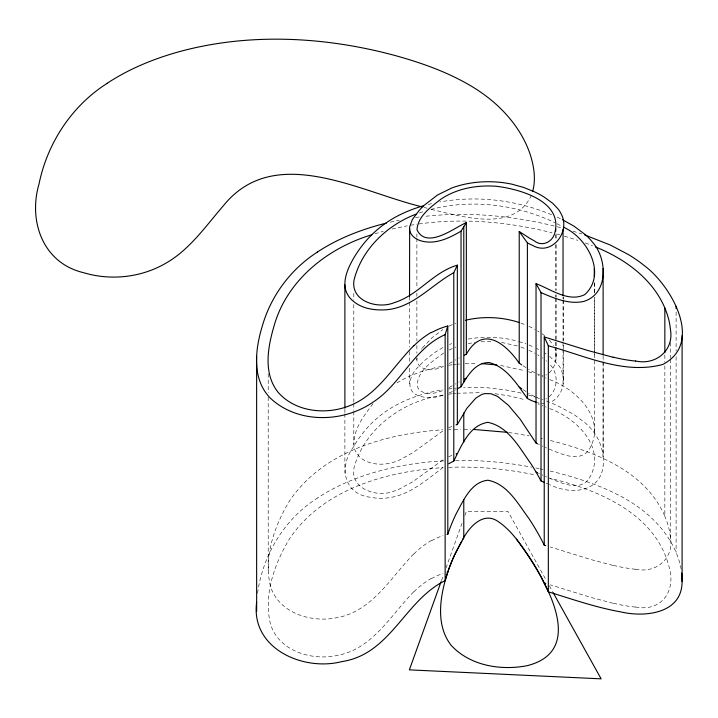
<?xml version="1.0" encoding="UTF-8"?>
<svg xmlns="http://www.w3.org/2000/svg" width="718" height="718" viewBox="0 0 718 718"><rect width="100%" height="100%" fill="white"/><g stroke="black" fill="none" stroke-linecap="round" stroke-linejoin="round"><path stroke-width="0.54" stroke-dasharray="3.59 2.69" d="M416.88 357.726C415.614 371.718 435.045 371.421 443.544 366.243M594.271 354.486L594.262 297.467M594.271 292.504L594.271 282.551M603.12 362.644L603.12 456.819C606.53 491.13 574.113 496.73 549.494 484.551M635.547 569.132C655.651 573.844 674.364 558.505 670.397 537.468A192.442 111.11 0 0 0 664.76 516.161M443.168 467.409C424.859 481.177 406.092 498.22 381.734 498.274A31.592 18.237 0 0 1 370.093 497.233C342.962 493.724 339.093 466.449 353.274 447.188A249.963 144.309 0 0 1 359.987 436.876C370.533 422.175 384.857 410.265 401.218 402.529A113.363 65.455 0 0 1 442.979 389.766M416.88 359.96L417.032 358.345M549.18 372.929C555.615 366.997 557.796 357.052 554.969 348.858M549.135 449.109C560.893 453.659 578.87 462.939 588.733 450.123C607.796 419.886 576.85 389.156 549.36 379.508M442.952 395.456L434.946 397.332L427.416 397.61A18.641 10.761 0 0 1 420.793 396.39C404.108 392.584 409.251 374.599 418.917 366.324A147.495 85.155 0 0 1 424.455 360.669L434.049 352.888L443.338 347.315M563.513 345.152L563.513 380.971C563.163 389.506 558.748 398.481 550.688 402.125M257.538 593.23C262.878 554.915 284.454 518.836 317.437 498.086M441.462 580.593L443.347 575.342M445.986 567.992L462.221 522.83M464.869 515.479L466.377 511.279L507.841 511.279L546.569 580.853M531.419 195.233C513.882 233.099 462.15 216.45 431.312 209.414M421.502 349.154L421.951 348.553M422.408 347.943L431.931 337.819L442.898 329.535M372.992 403.713C363.38 416.467 351.308 431.76 354.495 448.759C359.871 464.366 380.405 466.718 394.128 462.06A44.453 25.66 0 0 0 398.894 460.346L413.029 452.591L442.979 430.854M413.703 553.937C390.368 577.909 371.691 612.239 335.548 617.92C310.239 622.856 277.678 612.427 270.192 585.251C263.685 555.992 274.671 525.352 289.776 500.518C323.297 451.164 386.194 433.609 442.764 429.786M413.703 591.794C390.565 615.452 372.301 649.269 336.805 655.534C311.486 660.892 278.638 651.046 270.462 624.005C263.353 594.531 274.572 563.442 289.776 538.365C323.297 489.021 386.194 471.457 442.764 467.633M549.18 396.866C558.38 388.483 558.46 372.552 549.45 363.972M443.652 353.005C432.945 361.19 414.232 372.534 418.002 388.16C423.97 396.148 435.718 393.661 443.544 390.179M396.964 382.909C411.028 374.249 426.986 368.998 443.185 366.117M442.979 459.834L413.029 481.572L398.903 489.326A44.453 25.66 0 0 1 394.137 491.04C377.408 498.382 348.625 488.599 354.351 466.547C365.552 427.452 403.857 400.464 443.185 395.097M455.257 360.167L455.939 359.772M455.257 384.103L455.939 383.717M458.676 358.228L459.358 357.842M458.676 382.164L459.358 381.779M452.304 361.827L448.921 363.658M452.304 385.772L448.921 387.594M454.745 390.26L455.535 389.838M431.321 540.762L437.863 537.594A58.499 33.773 0 0 1 443.033 535.628M431.321 578.609L437.863 575.441A58.499 33.773 0 0 1 443.033 573.476M452.367 391.498L448.373 393.383M449.091 326.098L452.394 324.572M449.091 350.034L452.394 348.508M546.551 374.679L545.68 375.038M546.551 398.625L545.68 398.975M449.54 344.478L451.712 343.626M454.952 323.522L455.822 323.19M454.952 347.467L455.822 347.135M419.375 212.95L424.23 211.325M374.976 233.754L383.215 231.304M430.935 209.405C472.076 198.859 516.601 204.388 554.772 222.625M392.091 229.006L407.321 225.811M468.145 343.59L475.029 342.423M410.427 225.264L416.682 224.276M418.908 223.962C463.281 217.805 508.685 221.817 551.998 232.758M448.579 365.247L452.214 364.762M448.579 394.218L452.214 393.742M453.139 364.663L455.885 364.358M453.139 393.635L455.885 393.329M456.81 364.268L459.574 364.026M456.81 393.249L481.993 392.629M481.105 341.804L493.437 341.687M443.886 460.875L439.649 461.1A190.01 109.701 0 0 0 317.392 498.059M465.147 363.685L476.357 363.488M448.732 429.499L450.922 429.409M448.732 467.346C477.703 466.179 506.755 469.025 535.116 474.894M454.198 429.319L460.768 429.238M455.58 460.453C481.105 460.014 506.657 462.419 531.733 467.167M464.052 429.247L470.613 429.364M541.704 403.471L544.118 403.552M635.547 606.979C661.484 612.212 676.338 590.887 669.095 566.96C655.615 513.657 598.866 490.089 550.437 478.385M542.987 375.361L542.054 375.254M542.987 399.298L542.054 399.19M495.061 393.697L510.193 396.112L524.885 399.684M501.595 342.432L518.136 346.103M508.586 432.487L529.202 435.862M500.599 365.453L524.885 370.712M535.861 467.948L538.94 468.594M539.963 468.809L543.032 469.446M540.977 438.303L542.557 438.662M511.79 339.785L518.234 341.373M612.975 565.407L590.618 559.484L550.311 546.99M612.975 603.255L590.618 597.34L550.311 584.838M521.178 393.078L505.355 389.865L487.935 387.837A113.363 65.455 0 0 0 463.622 387.558M537.45 402.672L539.191 403.103M550.437 440.538C595.016 451.757 645.123 470.927 664.85 516.152L664.85 362.823M556.665 233.978L559.753 234.813M424.024 207.376L427.147 208.247M528.349 394.972L538.312 398.05M564.357 236.123L577.945 240.377M519.024 341.597L525.926 343.85M573 231.178L581.697 233.924M528.349 371.736L534.03 373.566M539.55 374.634L537.656 373.952M539.55 398.571L537.656 397.898M520.9 323.091L526.258 325.155M520.9 347.027L526.258 349.092M537.944 374.94L539.227 375.406M537.944 403.911L539.227 404.387M585.296 242.971L592.485 245.727M542.144 376.519L542.961 376.842M542.144 405.499L542.961 405.814M528.879 344.981L534.56 347.458M545.384 377.812L546.183 378.144M545.384 406.792L546.183 407.124M546.147 483.187L547.825 483.878M549.135 478.089C560.893 482.64 578.87 491.92 588.733 479.103C607.796 448.858 576.85 418.136 549.36 408.488M546.658 448.014L545.393 447.449M546.658 476.994L545.393 476.42M528.843 326.286L535.018 329.391M528.843 350.231L535.018 353.328M542.018 445.896L542.88 446.291M542.018 474.867L542.88 475.271M557.114 217.123L560.668 218.802M538.59 444.271L539.442 444.684M538.59 473.252L539.442 473.656M534.847 372.714L534.048 372.319A81.125 46.841 0 0 1 529.148 369.564L528.511 369.187M534.847 396.65L534.048 396.255A81.125 46.841 0 0 1 529.148 393.5L528.511 393.123M557.033 223.747L562.149 226.466M537.585 330.863L539.092 331.788M537.585 354.8L539.092 355.733M526.016 367.625L522.318 365.211M526.016 391.561L522.937 389.56M544.343 352.771L546.156 353.938M542 333.717L544.711 335.728M542 357.654L542.691 358.147M549.593 356.37L558.173 364.654A61.524 35.523 0 0 1 561.162 369.537L563.002 374.993L563.513 380.971M545.985 360.705L546.595 361.226M549.45 340.036L553.443 345.457M549.297 585.744L552.573 591.632M681.158 569.096C676.85 546.201 662.373 526.294 644.522 511.817A175.093 101.085 0 0 0 628.232 500.482C608.343 488.662 586.373 480.836 564.16 474.634A274.563 158.516 0 0 0 550.15 471.062M676.105 311.971L676.105 351.111M676.105 356.702L676.105 552.402M670.558 342.576L670.558 358.246M670.558 359.368L670.558 541.794M664.85 354.988L664.85 361.701M603.12 355.913L603.12 360.4M603.12 361.522L603.12 456.819C602.393 447.431 598.677 438.393 592.889 430.988A104.263 60.195 0 0 0 585.673 423.279L574.032 414.537L557.114 405.482A163.013 94.121 0 0 0 546.03 400.832M594.262 283.08L594.262 293.043M594.262 297.665L594.271 434.175M563.513 297.01L563.513 299.253M563.513 300.375L563.513 340.673M563.038 296.696L563.038 298.939M563.038 300.061L563.038 341.472M563.038 342.594L563.038 385.135M556.163 234.642L556.163 240.225M556.163 244.685L556.163 290.431M556.163 294.892L556.163 297.126M556.163 298.239L556.163 346.22M556.163 347.332L556.163 357.376M555.75 234.642L555.75 240.225M555.75 244.685L555.75 290.431M555.75 294.892L555.75 297.126M555.75 298.239L555.75 346.22M555.75 347.332L555.75 360.723M416.88 233.88L416.88 237.227M416.88 238.34L416.88 288.546M416.88 293.016L416.88 296.363M416.88 300.824L416.88 340.987M416.88 345.457L416.88 353.265M409.547 296.624L409.547 301.102M409.547 302.224L409.547 347M409.547 351.479L409.547 362.671M409.547 368.271L409.547 383.942M353.803 293.339L353.803 300.034M353.803 304.486L353.803 402.565M353.803 403.678L353.803 410.364M353.803 411.486L353.803 444.918M344.891 409.305L344.891 412.671M344.891 413.792L344.891 473.216M268.209 373.791L268.209 392.818M268.2 397.144L268.209 573.009M448.66 427.856A52.944 30.569 0 0 1 452.519 426.169M551.648 214.736A163.013 94.121 0 0 0 542.198 211.056C524.741 204.774 506.441 200.816 487.935 199.478A113.363 65.455 0 0 0 439.802 201.964M428.413 204.424A113.363 65.455 0 0 1 431.473 203.679M448.337 388.976A113.363 65.455 0 0 1 455.939 388.115M448.66 456.827A52.944 30.569 0 0 1 452.519 455.149M413.873 554A114.09 65.868 0 0 1 431.096 540.636M554.179 226.017A274.563 158.516 0 0 0 543.032 223.424C509.152 216.073 474.284 212.851 439.649 215.077A190.01 109.701 0 0 0 424.93 216.342M557.186 226.771A274.563 158.516 0 0 1 562.176 228.082M390.332 222.176A190.01 109.701 0 0 1 399.289 220.264M415.596 217.518A190.01 109.701 0 0 1 419.734 216.962M635.502 569.266A105.133 60.698 0 0 1 613.064 565.299M635.502 607.114A105.133 60.698 0 0 1 613.064 603.147M413.873 591.847A114.09 65.868 0 0 1 431.096 578.484M536.615 348.454A95.979 55.412 0 0 1 538.617 349.478M468.19 339.084A67.169 38.781 0 0 1 511.808 339.758"/><path stroke-width="1.08" d="M344.891 408.183L344.891 284.858C344.685 275.524 348.813 266.791 353.274 258.83A249.963 144.309 0 0 1 359.987 248.527C370.533 233.826 384.857 221.907 401.218 214.17A113.363 65.455 0 0 1 423.396 205.779M317.437 252.063C291.409 268.729 271.754 294.721 262.824 324.303C255.437 347.97 251.147 377.919 269.833 397.637C297.028 423.889 342.89 423.001 373.01 402.17C401.174 384.058 413.748 348.365 445.142 334.633L447.808 326.008L446.982 326.232A58.499 33.773 0 0 0 437.863 329.427L431.321 332.587M256.631 602.357C250.573 648.551 303.265 671.599 341.822 661.601C390.763 654.295 404.692 600.266 445.142 580.656L447.808 572.031A456.307 263.452 0 0 1 456.388 551.173L461.674 541.237M409.547 296.624L409.646 226.915L412.338 219.555L418.917 210.733A147.495 85.155 0 0 1 424.455 205.079L437.612 194.946L451.712 188.026A67.169 38.781 0 0 1 511.808 184.158L523.664 187.452L534.56 191.859A95.979 55.412 0 0 1 544.343 197.181L552.77 203.356L558.173 209.064A61.524 35.523 0 0 1 561.162 213.937C570.936 231.474 551.837 256.586 532.648 245.439A55.807 32.22 0 0 1 527.398 242.864L519.222 231.51L519.222 363.164L521.699 364.798M584.569 234.867L610.336 245.053L628.232 254.459A175.093 101.085 0 0 1 644.522 265.795C671.088 285.54 704.277 342.899 662.786 364.457C623.951 374.949 585.332 355.787 548.337 345.807L544.235 336.948L588.159 350.59L612.975 357.241M682.1 335.53L682.1 581.553C682.127 613.639 645.042 617.561 620.971 611.942C596.182 607.536 572.336 599.252 548.337 591.829L541.067 576.778A569.93 329.05 0 0 0 528.888 556.324C519.994 543.427 510.893 529.911 497.61 521.16C482.936 511.395 468.98 527.38 462.733 539.433M519.222 231.51L529.139 237.909A81.125 46.841 0 0 0 534.039 240.665C542.377 247.611 553.461 241.607 555.131 231.573C562.122 200.708 519.293 189.076 496.515 186.294C477.228 184.804 456.935 188.34 440.699 199.299C430.881 207.062 417.813 216.163 416.978 229.742C425.496 248.051 449.908 231.223 461.27 225.138A98.797 57.036 0 0 1 465.013 223.208L466.341 222.589L466.341 354.243L465.013 354.871A98.797 57.036 0 0 0 464.375 355.186M532.684 191.392C536.104 178.997 533.905 165.795 529.974 153.787A263.425 152.09 0 0 0 520.505 133.575C512.598 120.48 502.196 109.01 490.34 99.38A205.07 118.398 0 0 0 471.259 86.106C447.96 72.267 422.229 63.094 396.219 55.842A321.574 185.657 0 0 0 371.475 49.757C331.797 41.15 290.961 37.372 250.394 39.984A222.544 128.486 0 0 0 107.197 83.279M441.085 581.643L409.368 669.867L601.128 678.842L553.12 592.61M448.813 463.72L453.785 461.019L453.785 272.669L457.339 265.157L456.056 265.552A52.944 30.569 0 0 0 446.049 269.806C429.301 278.611 416.611 293.806 398.903 300.977A44.453 25.66 0 0 1 394.137 302.691C378.153 309.368 350.599 301.578 353.983 280.352C361.316 249.72 386.975 225.147 415.928 214.206M453.785 461.019C461.512 445.716 469.177 425.361 487.863 422.319C508.667 426.671 519.572 448.023 531.158 464.07C534.659 469.572 537.962 475.199 541.022 480.952L544.45 482.46M456.056 424.921L457.339 424.535L466.835 408.336L475.783 398.131L481.751 394.469L484.776 393.59L491.022 393.733L497.61 396.426L508.434 405.311L520.056 419.07L536.032 443.051L537.728 443.868M457.115 388.968L461.028 386.76L461.028 231.16L466.341 222.589M461.028 386.76C467.472 375.954 475.128 362.312 489.173 362.563C506.971 367.176 517.059 384.453 527.389 398.472A55.807 32.22 0 0 0 532.63 401.039L536.588 402.457M545.761 545.59L544.235 545.124L541.067 538.931A569.93 329.05 0 0 0 528.888 518.477C517.866 503.704 507.393 483.887 487.863 480.225C471.08 482.056 463.666 500.168 456.397 513.316A456.307 263.452 0 0 0 447.817 534.183L446.982 534.407M466.341 354.243C482.747 324.958 505.355 343.249 519.222 363.164M413.703 345.771C392.405 367.006 376.86 396.578 346.749 406.774C323.665 414.941 294.192 411.297 277.749 391.849C263.3 373.297 267.697 347.745 273.8 326.869C286.303 280.72 327.3 248.105 371.825 234.768M107.251 83.306C71.836 105.69 47.352 143.115 39.023 183.979C28.146 221.009 42.811 263.039 83.414 272.643C110.518 280.864 140.943 277.624 165.508 263.407C189.767 249.667 205.671 226.17 223.531 205.554C274.671 142.361 360.032 192.083 421.942 206.793M461.028 231.16C450.805 237.111 439.604 242.864 427.416 242.011A18.641 10.761 0 0 1 420.793 240.79C415.192 239.184 409.413 234.687 409.547 228.342M453.785 272.669C430.127 285.62 411.037 310.203 381.734 309.916A31.592 18.237 0 0 1 370.093 308.875C358.12 306.765 345.143 298.185 344.891 284.858M466.341 378.18L465.013 378.808A98.797 57.036 0 0 0 464.375 379.122M456.056 453.902L457.339 453.507M446.982 572.255L447.808 572.031M465.417 320.264C483.043 316.091 501.837 316.844 519.06 322.463M473.898 429.463L507.491 432.344M481.993 363.658L496.919 364.941M635.547 360.957C655.651 365.668 674.364 350.33 670.397 329.293A192.442 111.11 0 0 0 664.76 307.995M544.235 582.971L545.761 583.438M595.312 246.875C624.355 258.543 652.267 278.333 664.85 307.977L664.85 352.744M563.567 227.274C587.144 237.371 607.338 273.917 584.802 294.577C568.647 302.736 550.912 289.166 536.032 283.673L541.022 292.603C554.341 298.365 568.809 304.567 583.599 301.479C608.478 294.12 607.509 259.333 592.889 242.639A104.263 60.195 0 0 0 585.673 234.921L574.032 226.188L562.4 219.672M537.728 472.848L536.032 472.031M519.222 387.101L521.699 388.743M516.475 539.2C539.335 570.092 591.991 649.53 527.03 665.712C500.608 670.809 469.5 665.694 450.832 644.926C435.835 625.1 439.865 598.094 446.551 575.881A461.261 266.306 0 0 1 454.575 555.023L463.783 537.71L463.783 499.854M681.705 572.991L682.1 581.553M676.105 306.38L676.105 308.614M603.12 268.469L603.12 354.791M594.262 268.694L594.262 276.493M563.038 229.536L563.038 295.583M555.75 229.069L555.75 231.295M548.337 345.807L548.337 591.829M544.235 336.948L544.235 545.124M541.022 292.603L541.022 480.952M536.032 283.673L536.032 443.051M527.389 242.872L527.389 398.472M463.783 226.511L463.783 382.111M463.783 412.976L463.783 441.956M457.339 265.157L457.339 424.535M447.808 326.008L447.808 534.183M445.142 334.633L445.142 580.656M256.631 356.343L256.649 611.35M317.392 252.045A190.01 109.701 0 0 1 386.41 223.11M413.873 345.825A114.09 65.868 0 0 1 431.096 332.461M635.502 361.091A105.133 60.698 0 0 1 613.064 357.124"/></g></svg>
